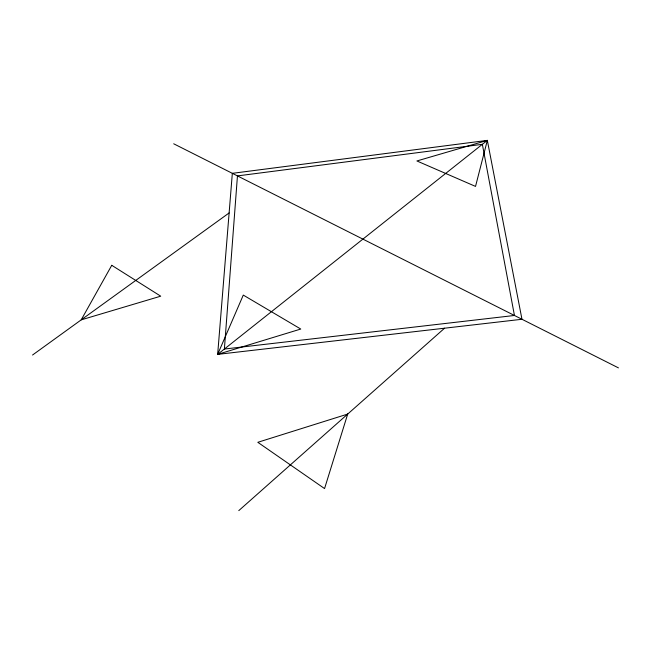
<?xml version="1.0" encoding="UTF-8"?>
<svg xmlns="http://www.w3.org/2000/svg" width="651" height="651" viewBox="0 0 651 651"><rect width="100%" height="100%" fill="white"/><g stroke="black" fill="none" stroke-linecap="round" stroke-linejoin="round"><path stroke-width="0.98" d="M217.662 354.372L232.334 173.329L487.33 140.38L521.972 319.275L217.662 354.372L243.287 295.09L300.77 329.048L217.662 354.372L487.33 140.38L475.531 186.414L416.9 160.96L487.33 140.38M238.787 510.62L444.56 328.202M32.55 355.023L229.128 212.942M173.711 143.79L618.45 367.88M237.452 175.908L224.383 349.042L514.445 315.475L482.358 144.319L237.452 175.908M347.691 414.077L324.556 488.575L257.812 442.306L347.691 414.077M111.752 265.307L81.204 319.861L160.716 296.181L111.752 265.307"/></g></svg>
